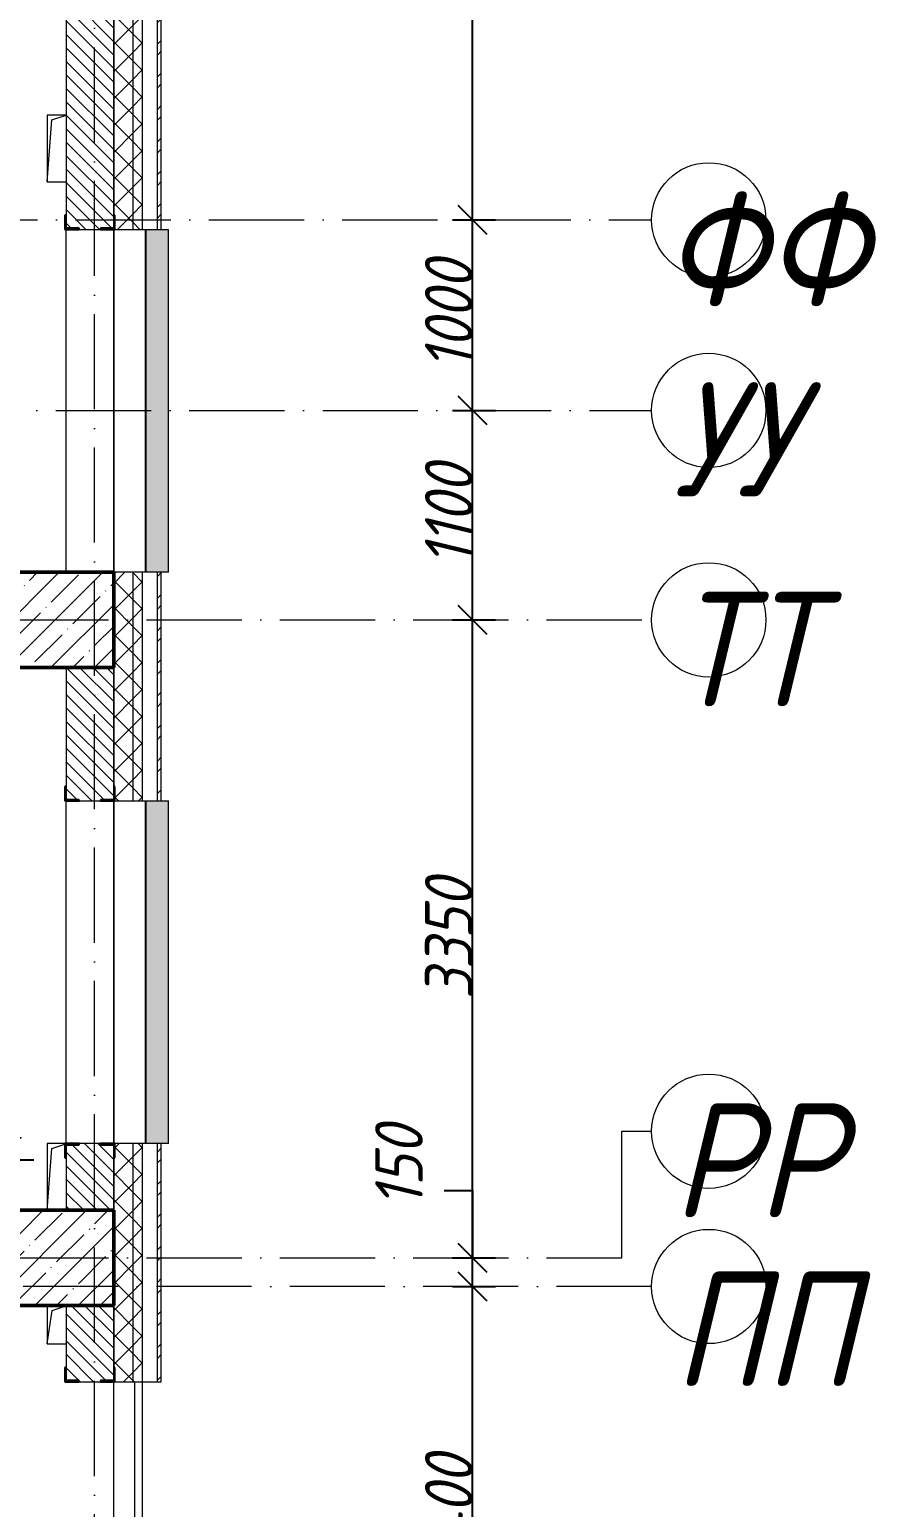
# Model space of a CAD drawing. Header units: millimetres. Extents: x -12989 to 629078, y -109036 to 555275.
# Drawn here: x 613822 to 618278, y 334713 to 342472 of the extents above; entities that cross this region are included whole.
import ezdxf

# ---------------------------------------------------------------- set-up
doc = ezdxf.new("R2010")
doc.units = ezdxf.units.MM
doc.linetypes.add('50_200_ШТРИХ_1Т_ш5_п1_п1_', pattern=[700, 500, -100, 0, -100])
for name, color, linetype, lineweight in [('A-____-____-DIMS', 7, 'Continuous', 9), ('A-GENM-____-MCUT', 7, 'Continuous', 25), ('A-GENM-____-OTLN', 7, 'Continuous', 9), ('A-GENM-____-OTLN-1', 7, 'Continuous', 25), ('A-GLAZ-____-OTLN', 7, 'Continuous', 9), ('A-WALL-____-MCUT', 7, 'Continuous', 13), ('A-WALL-____-MCUT-1', 7, 'Continuous', 9), ('A-WALL-____-OTLN', 7, 'Continuous', 9), ('A-WALL-____-PATT-1', 7, 'Continuous', 9), ('A-WALL-FNSH-MCUT-1', 7, 'Continuous', 9), ('S-COLS-____-MCUT', 7, 'Continuous', 50), ('S-COLS-____-OTLN', 7, 'Continuous', 9), ('S-GRID-____-IDEN', 7, 'Continuous', 9), ('S-GRID-____-OTLN', 7, 'Continuous', 9), ('S-GRID-____-OTLN-1', 7, '50_200_ШТРИХ_1Т_ш5_п1_п1_', 9)]:
    doc.layers.add(name, color=color, linetype=linetype, lineweight=lineweight)
doc.layers.add('A-GLAZ-____-OTLN-1', color=7, linetype='Continuous', lineweight=9, true_color=0xc0c0c0)
doc.styles.add('ISOCPEUR_I_7', font='isocpeui.ttf', dxfattribs={"width": 0.9, "height": 90})
doc.styles.add('ISOCPEUR_I_9', font='isocpeui.ttf', dxfattribs={"width": 0.9, "height": 250})
doc.dimstyles.new('ISO-1_8_0_9К_СРЕДНИЙ_Кладочные_1', dxfattribs={"dimscale": 304.8, "dimtxt": 89.638306, "dimasz": 0.246063, "dimexe": 0.19685, "dimexo": 0, "dimgap": 0, "dimtad": 1, "dimdec": 3, "dimrnd": 0.001, "dimdsep": 46, "dimtxsty": 'ISOCPEUR_I_7', "dimblk1": 'OBLIQUE', "dimblk2": 'OBLIQUE', "dimsah": 1, "dimcen": 0.09, "dimdle": 0.19685, "dimazin": 0, "dimtfac": 1, "dimtdec": 4, "dimtix": 1, "dimtmove": 0, "dimatfit": 3, "dimfxl": 1, "dimtvp": 1, "dimtolj": 1, "dimtzin": 0, "dimarcsym": 2})
doc.dimstyles.new('ISO-2_5_0_9К_БОЛЬШОЙ_ОСИ', dxfattribs={"dimscale": 304.8, "dimtxt": 248.995294, "dimasz": 0.492126, "dimexe": 0.393701, "dimexo": 0, "dimgap": 0, "dimtad": 1, "dimdec": 0, "dimzin": 0, "dimdsep": 46, "dimtxsty": 'ISOCPEUR_I_9', "dimblk1": 'OBLIQUE', "dimblk2": 'OBLIQUE', "dimsah": 1, "dimcen": 0.09, "dimdle": 0.393701, "dimazin": 0, "dimtfac": 1, "dimtdec": 4, "dimtix": 1, "dimtmove": 0, "dimatfit": 3, "dimfxl": 1, "dimtvp": 1, "dimtolj": 1, "dimtzin": 0, "dimarcsym": 2})
doc.dimstyles.new('ISO-2_5_0_9К_БОЛЬШОЙ_ОСИ_1', dxfattribs={"dimscale": 304.8, "dimtxt": 248.995294, "dimasz": 0.492126, "dimexe": 0.393701, "dimexo": 0, "dimgap": 0, "dimtad": 1, "dimdec": 0, "dimzin": 0, "dimdsep": 46, "dimtxsty": 'ISOCPEUR_I_9', "dimblk1": 'OBLIQUE', "dimblk2": 'OBLIQUE', "dimsah": 1, "dimcen": 0.09, "dimdle": 0.393701, "dimazin": 0, "dimtfac": 1, "dimtdec": 4, "dimtix": 1, "dimtmove": 1, "dimatfit": 3, "dimfxl": 1, "dimtvp": 1, "dimtolj": 1, "dimtzin": 0, "dimarcsym": 2})
pattern_1 = [(135, (513013.31, 265891.49), (-35.35534, -35.35534), [])]
pattern_2 = [(45, (513013.31, 265891.49), (-70.71068, 70.71068), []), (135, (513013.31, 265891.49), (-70.71068, -70.71068), [])]

# ---------------------------------------------------------------- blocks, each defined once
blk = doc.blocks.new('BSC_Колонна _Прямоугольная - 500х700-V121-АР1_План отверстий 1 этажа в осях 1-64_Ю-ЯЯ')
at = {"layer": 'S-COLS-____-OTLN'}
h = blk.add_hatch(dxfattribs=at)
h.set_pattern_fill('FP_132', color=256, style=0, pattern_type=2)
h.set_pattern_definition([(315, (-70131.04, 100900), (114.04925, 114.04925), []), (315, (-70131.04, 100785.95), (114.04925, 114.04925), [201.613, -40.323, 3.353, -36.97])])
h.paths.add_polyline_path([(-250, 167.9), (-250, -350), (250, -350), (250, 350), (-250, 350)], flags=0)
at = {"layer": 'S-COLS-____-MCUT'}
for p, q in [((250, 350), (-250, 350)), ((-250, 350), (-250, -350)), ((250, -350), (250, 350)), ((-250, -350), (250, -350))]:
    blk.add_line(p, q, dxfattribs=at)
blk = doc.blocks.new('BSC_Колонна _Прямоугольная - 500х700-V122-АР1_План отверстий 1 этажа в осях 1-64_Ю-ЯЯ')
at = {"layer": 'S-COLS-____-OTLN'}
h = blk.add_hatch(dxfattribs=at)
h.set_pattern_fill('FP_133', color=256, style=0, pattern_type=2)
h.set_pattern_definition([(315, (-73481.04, 100900), (114.04925, 114.04925), []), (315, (-73481.04, 100785.95), (114.04925, 114.04925), [201.613, -40.323, 3.353, -36.97])])
h.paths.add_polyline_path([(-250, 167.9), (-250, -350), (250, -350), (250, 350), (-250, 350)], flags=0)
at = {"layer": 'S-COLS-____-MCUT'}
for p, q in [((250, 350), (-250, 350)), ((-250, 350), (-250, -350)), ((250, -350), (250, 350)), ((-250, -350), (250, -350))]:
    blk.add_line(p, q, dxfattribs=at)
blk = doc.blocks.new('Фахверк_СКБ_Уголок - 250_2700-27497298-АР1_План отверстий 1 этажа в осях 1-64_Ю-ЯЯ')
at = {"layer": 'A-GENM-____-MCUT'}
for p, q in [((200, 181), (125, 181)), ((125, 181), (125, 106)), ((131, 106), (131, 175)), ((131, 175), (200, 175)), ((200, 175), (200, 181)), ((125, 106), (131, 106)), ((131, -6), (125, -6)), ((125, -6), (125, -81)), ((131, -75), (131, -6)), ((200, -75), (131, -75)), ((200, -81), (200, -75)), ((125, -81), (200, -81))]:
    blk.add_line(p, q, dxfattribs=at)
blk = doc.blocks.new('AR_Отверстие прямоугольное _в плите_ - AR_Отверстие прямоугольное _в плите_-30511966-АР1_План отверстий 1 этажа в осях 1-64_Ю-ЯЯ')
at = {"layer": 'A-GENM-____-OTLN'}
for p, q in [((50, 175), (-50, 175)), ((-50, 175), (-50, -175)), ((-25, 150), (50, 175)), ((-50, -175), (-25, 150)), ((-50, -175), (50, -175))]:
    blk.add_line(p, q, dxfattribs=at)
blk = doc.blocks.new('AR_Отверстие прямоугольное _в плите_ - AR_Отверстие прямоугольное _в плите_-V210-АР1_План отверстий 1 этажа в осях 1-64_Ю-ЯЯ')
at = {"layer": 'A-GENM-____-OTLN'}
for p, q in [((44, 175), (-50, 175)), ((-50, 175), (-50, -175)), ((-25, 150), (44, 173)), ((-50, -175), (-25, 150))]:
    blk.add_line(p, q, dxfattribs=at)
blk = doc.blocks.new('AR_Отверстие прямоугольное _в плите_ - AR_Отверстие прямоугольное _в плите_-V217-АР1_План отверстий 1 этажа в осях 1-64_Ю-ЯЯ')
at = {"layer": 'A-GENM-____-OTLN'}
for p, q in [((48.8, 100), (-50, 100)), ((-50, 100), (-50, -100)), ((-25, 75), (48.8, 99.6)), ((-50, -100), (-25, 75)), ((-50, -100), (48.8, -100))]:
    blk.add_line(p, q, dxfattribs=at)
blk = doc.blocks.new('Отлив_СКБ - Отлив витража_120_НВФ-31885687-АР1_План отверстий 1 этажа в осях 1-64_Ю-ЯЯ')
at = {"layer": 'A-GLAZ-____-OTLN-1'}
for points in [[(0, -2), (1800, -2), (1800, 0), (0, 0)], [(877.1, -120), (1800, -120), (1800, -2), (0, -2), (0, -120)]]:
    blk.add_hatch(color=256, dxfattribs=at).paths.add_polyline_path(points, flags=0)
at = {"layer": 'A-GLAZ-____-OTLN'}
for p, q in [((0, 0), (1800, 0)), ((1800, -2), (0, -2)), ((0, -120), (0, -83)), ((0, -120), (1800, -120)), ((1800, -83), (1800, -120))]:
    blk.add_line(p, q, dxfattribs=at)
blk = doc.blocks.new('Ось сетки - Круг_Ø6_00__ISO-2_5_0_9K_-25732049-АР1_План отверстий 1 этажа в осях 1-64_Ю-ЯЯ')
at = {"layer": 'S-GRID-____-IDEN'}
blk.add_circle((0, 0), 3, dxfattribs=at)
blk = doc.blocks.new('_Oblique')
at = {"color": 0, "linetype": 'ByBlock', "lineweight": -2}
blk.add_line((-0.5, -0.5), (0.5, 0.5), dxfattribs=at)
blk = doc.blocks.new('*D5548')
at = {"layer": 'A-____-____-DIMS', "color": 0, "lineweight": -2, "transparency": 16777216}
for p, q in [((616147.6, 333352.5), (616147.6, 335992.5)), ((616041.5, 335872.5), (616267.6, 335872.5)), ((616041.5, 333472.5), (616267.6, 333472.5))]:
    blk.add_line(p, q, dxfattribs=at)
at = {"layer": 'Defpoints', "color": 0, "transparency": 16777216}
for p in [(616041.5, 335872.5), (616147.6, 335872.5), (616041.5, 333472.5)]:
    blk.add_point(p, dxfattribs=at)
at = {"layer": 'A-____-____-DIMS', "color": 0, "lineweight": -2, "transparency": 16777216, "xscale": 150, "yscale": 150, "zscale": 150}
for p, rotation in [((616147.6, 335872.5), 90), ((616147.6, 333472.5), 270)]:
    blk.add_blockref('_Oblique', p, dxfattribs=dict(at, rotation=rotation))
at = {"layer": 'A-____-____-DIMS', "color": 0, "transparency": 16777216, "insert": (616022.6, 334672.5), "char_height": 250, "width": 781.462, "attachment_point": 5, "rotation": 90, "style": 'ISOCPEUR_I_9'}
blk.add_mtext('\\A1;2400', dxfattribs=at)
blk = doc.blocks.new('*D5549')
at = {"layer": 'A-____-____-DIMS', "color": 0, "lineweight": -2, "transparency": 16777216}
for p, q in [((615997.6, 336376.3), (616147.6, 336376.3)), ((616147.6, 336376.3), (616147.6, 336022.5)), ((616147.6, 335752.5), (616147.6, 336142.5)), ((616041.5, 336022.5), (616267.6, 336022.5)), ((616041.5, 335872.5), (616267.6, 335872.5))]:
    blk.add_line(p, q, dxfattribs=at)
at = {"layer": 'Defpoints', "color": 0, "transparency": 16777216}
for p in [(616041.5, 336022.5), (616147.6, 336022.5), (616041.5, 335872.5)]:
    blk.add_point(p, dxfattribs=at)
at = {"layer": 'A-____-____-DIMS', "color": 0, "lineweight": -2, "transparency": 16777216, "xscale": 150, "yscale": 150, "zscale": 150}
for p, rotation in [((616147.6, 336022.5), 90), ((616147.6, 335872.5), 270)]:
    blk.add_blockref('_Oblique', p, dxfattribs=dict(at, rotation=rotation))
at = {"layer": 'A-____-____-DIMS', "color": 0, "transparency": 16777216, "insert": (615636.1, 336287.2), "char_height": 250, "width": 511.398, "attachment_point": 1, "rotation": 90, "line_spacing_factor": 1.149209, "style": 'ISOCPEUR_I_9'}
blk.add_mtext('\\A1;150', dxfattribs=at)
blk = doc.blocks.new('*D5550')
at = {"layer": 'A-____-____-DIMS', "color": 0, "lineweight": -2, "transparency": 16777216}
for p, q in [((616147.6, 335902.5), (616147.6, 339492.5)), ((616041.5, 339372.5), (616267.6, 339372.5)), ((616041.5, 336022.5), (616267.6, 336022.5))]:
    blk.add_line(p, q, dxfattribs=at)
at = {"layer": 'Defpoints', "color": 0, "transparency": 16777216}
for p in [(616041.5, 339372.5), (616147.6, 339372.5), (616041.5, 336022.5)]:
    blk.add_point(p, dxfattribs=at)
at = {"layer": 'A-____-____-DIMS', "color": 0, "lineweight": -2, "transparency": 16777216, "xscale": 150, "yscale": 150, "zscale": 150}
for p, rotation in [((616147.6, 339372.5), 90), ((616147.6, 336022.5), 270)]:
    blk.add_blockref('_Oblique', p, dxfattribs=dict(at, rotation=rotation))
at = {"layer": 'A-____-____-DIMS', "color": 0, "transparency": 16777216, "insert": (616022.6, 337697.5), "char_height": 250, "width": 758.478, "attachment_point": 5, "rotation": 90, "style": 'ISOCPEUR_I_9'}
blk.add_mtext('\\A1;3350', dxfattribs=at)
blk = doc.blocks.new('*D5551')
at = {"layer": 'A-____-____-DIMS', "color": 0, "lineweight": -2, "transparency": 16777216}
for p, q in [((616147.6, 339252.5), (616147.6, 340592.5)), ((616041.5, 340472.5), (616267.6, 340472.5)), ((616041.5, 339372.5), (616267.6, 339372.5))]:
    blk.add_line(p, q, dxfattribs=at)
at = {"layer": 'Defpoints', "color": 0, "transparency": 16777216}
for p in [(616041.5, 340472.5), (616147.6, 340472.5), (616041.5, 339372.5)]:
    blk.add_point(p, dxfattribs=at)
at = {"layer": 'A-____-____-DIMS', "color": 0, "lineweight": -2, "transparency": 16777216, "xscale": 150, "yscale": 150, "zscale": 150}
for p, rotation in [((616147.6, 340472.5), 90), ((616147.6, 339372.5), 270)]:
    blk.add_blockref('_Oblique', p, dxfattribs=dict(at, rotation=rotation))
at = {"layer": 'A-____-____-DIMS', "color": 0, "transparency": 16777216, "insert": (616022.6, 339922.5), "char_height": 250, "width": 643.557, "attachment_point": 5, "rotation": 90, "style": 'ISOCPEUR_I_9'}
blk.add_mtext('\\A1;1100', dxfattribs=at)
blk = doc.blocks.new('*D5552')
at = {"layer": 'A-____-____-DIMS', "color": 0, "lineweight": -2, "transparency": 16777216}
for p, q in [((616147.6, 340352.5), (616147.6, 341592.5)), ((616041.5, 341472.5), (616267.6, 341472.5)), ((616041.5, 340472.5), (616267.6, 340472.5))]:
    blk.add_line(p, q, dxfattribs=at)
at = {"layer": 'Defpoints', "color": 0, "transparency": 16777216}
for p in [(616041.5, 341472.5), (616147.6, 341472.5), (616041.5, 340472.5)]:
    blk.add_point(p, dxfattribs=at)
at = {"layer": 'A-____-____-DIMS', "color": 0, "lineweight": -2, "transparency": 16777216, "xscale": 150, "yscale": 150, "zscale": 150}
for p, rotation in [((616147.6, 341472.5), 90), ((616147.6, 340472.5), 270)]:
    blk.add_blockref('_Oblique', p, dxfattribs=dict(at, rotation=rotation))
at = {"layer": 'A-____-____-DIMS', "color": 0, "transparency": 16777216, "insert": (616022.6, 340972.5), "char_height": 250, "width": 701.018, "attachment_point": 5, "rotation": 90, "style": 'ISOCPEUR_I_9'}
blk.add_mtext('\\A1;1000', dxfattribs=at)
blk = doc.blocks.new('*D5553')
at = {"layer": 'A-____-____-DIMS', "color": 0, "lineweight": -2, "transparency": 16777216}
for p, q in [((616147.6, 341352.5), (616147.6, 348042.5)), ((616041.5, 347922.5), (616267.6, 347922.5)), ((616041.5, 341472.5), (616267.6, 341472.5))]:
    blk.add_line(p, q, dxfattribs=at)
at = {"layer": 'Defpoints', "color": 0, "transparency": 16777216}
for p in [(616041.5, 347922.5), (616147.6, 347922.5), (616041.5, 341472.5)]:
    blk.add_point(p, dxfattribs=at)
at = {"layer": 'A-____-____-DIMS', "color": 0, "lineweight": -2, "transparency": 16777216, "xscale": 150, "yscale": 150, "zscale": 150}
for p, rotation in [((616147.6, 347922.5), 90), ((616147.6, 341472.5), 270)]:
    blk.add_blockref('_Oblique', p, dxfattribs=dict(at, rotation=rotation))
at = {"layer": 'A-____-____-DIMS', "color": 0, "transparency": 16777216, "insert": (616022.6, 344697.5), "char_height": 250, "width": 781.462, "attachment_point": 5, "rotation": 90, "style": 'ISOCPEUR_I_9'}
blk.add_mtext('\\A1;6450', dxfattribs=at)
blk = doc.blocks.new('*D5694')
at = {"layer": 'A-____-____-DIMS', "color": 0, "lineweight": -2, "transparency": 16777216}
for p, q in [((613448.3, 336537.1), (613563.3, 336537.1)), ((613508.3, 336272.5), (613508.3, 336597.1)), ((613563.3, 336272.5), (613563.3, 336597.1)), ((613563.3, 336537.1), (613843.5, 336537.1))]:
    blk.add_line(p, q, dxfattribs=at)
at = {"layer": 'Defpoints', "color": 0, "transparency": 16777216}
for p in [(613563.3, 336537.1), (613508.3, 336272.5), (613563.3, 336272.5)]:
    blk.add_point(p, dxfattribs=at)
at = {"layer": 'A-____-____-DIMS', "color": 0, "lineweight": -2, "transparency": 16777216, "xscale": 75, "yscale": 75, "zscale": 75, "rotation": 180}
blk.add_blockref('_Oblique', (613508.3, 336537.1), dxfattribs=at)
at = {"layer": 'A-____-____-DIMS', "color": 0, "lineweight": -2, "transparency": 16777216, "xscale": 75, "yscale": 75, "zscale": 75}
blk.add_blockref('_Oblique', (613563.3, 336537.1), dxfattribs=at)
at = {"layer": 'A-____-____-DIMS', "color": 0, "transparency": 16777216, "insert": (613649.2, 336657.1), "char_height": 90, "width": 273.052, "attachment_point": 1, "line_spacing_factor": 1.149209, "style": 'ISOCPEUR_I_7'}
blk.add_mtext('\\A1;55', dxfattribs=at)

msp = doc.modelspace()

# ---------------------------------------------------------------- hatches: boundary and pattern name
at = {"layer": 'A-WALL-____-PATT-1'}
h = msp.add_hatch(dxfattribs=at)
h.set_pattern_fill('FP_3', color=256, style=0, pattern_type=2)
h.set_pattern_definition([(45, (513013.31, 265891.49), (-85.53659, 85.53659), []), (45, (513070.34, 265891.49), (-85.53659, 85.53659), [])])
h.paths.add_polyline_path([(614513.3109, 335372.5335), (614513.3109, 336622.5335), (614493.3109, 336622.5335), (614493.3109, 335372.5335)], flags=0)
h.paths.add_polyline_path([(614493.3109, 338422.5335), (614513.3109, 338422.5335), (614513.3109, 339622.5335), (614493.3109, 339622.5335), (614493.3109, 339260.2006)], flags=0)
h.paths.add_polyline_path([(614493.3109, 341422.5335), (614513.3109, 341422.5335), (614513.3109, 342622.5335), (614493.3109, 342622.5335), (614493.3109, 342489.1708)], flags=0)
h.paths.add_polyline_path([(614493.3109, 344422.5335), (614513.3109, 344422.5335), (614513.3109, 351802.5335), (614493.3109, 351802.5335), (614493.3109, 344910.8985)], flags=0)
h = msp.add_hatch(dxfattribs=at)
h.set_pattern_fill('FP_1', color=256, style=0, pattern_type=2)
h.set_pattern_definition(pattern_2)
h.paths.add_polyline_path([(614363.3109, 312707.5335), (614363.3109, 312972.5335), (614263.3109, 312972.5335), (614263.3109, 312707.5335)], flags=0)
h.paths.add_polyline_path([(614363.3109, 315072.5335), (614363.3109, 315672.5335), (614263.3109, 315672.5335), (614263.3109, 315072.5335)], flags=0)
h.paths.add_polyline_path([(614363.3109, 317072.5335), (614363.3109, 321672.5335), (614269.3109, 321672.5335), (614269.3109, 321597.5335), (614263.3109, 321597.5335), (614263.3109, 317072.5335)], flags=0)
h.paths.add_polyline_path([(614363.3109, 323472.5335), (614363.3109, 324672.5335), (614269.3109, 324672.5335), (614269.3109, 324597.5335), (614263.3109, 324597.5335), (614263.3109, 323547.5335), (614269.3109, 323547.5335), (614269.3109, 323472.5335)], flags=0)
h.paths.add_polyline_path([(614363.3109, 326472.5335), (614363.3109, 327672.5335), (614269.3109, 327672.5335), (614269.3109, 327597.5335), (614263.3109, 327597.5335), (614263.3109, 326547.5335), (614269.3109, 326547.5335), (614269.3109, 326472.5335)], flags=0)
h.paths.add_polyline_path([(614269.3109, 329472.5335), (614363.3109, 329472.5335), (614363.3109, 330672.5335), (614269.3109, 330672.5335), (614269.3109, 330597.5335), (614263.3109, 330597.5335), (614263.3109, 329547.5335), (614269.3109, 329547.5335), (614269.3109, 329478.5335)], flags=0)
h.paths.add_polyline_path([(614363.3109, 332472.5335), (614363.3109, 333622.5335), (614269.3109, 333622.5335), (614269.3109, 333547.5335), (614263.3109, 333547.5335), (614263.3109, 332547.5335), (614269.3109, 332547.5335), (614269.3109, 332472.5335)], flags=0)
h.paths.add_polyline_path([(614269.3109, 335372.5335), (614363.3109, 335372.5335), (614363.3109, 336622.5335), (614269.3109, 336622.5335), (614269.3109, 336547.5335), (614263.3109, 336547.5335), (614263.3109, 335447.5335), (614269.3109, 335447.5335), (614269.3109, 335378.5335)], flags=0)
h.paths.add_polyline_path([(614269.3109, 338422.5335), (614363.3109, 338422.5335), (614363.3109, 339622.5335), (614263.3109, 339622.5335), (614263.3109, 338497.5335), (614269.3109, 338497.5335), (614269.3109, 338428.5335)], flags=0)
h.paths.add_polyline_path([(614269.3109, 341422.5335), (614363.3109, 341422.5335), (614363.3109, 342622.5335), (614269.3109, 342622.5335), (614269.3109, 342547.5335), (614263.3109, 342547.5335), (614263.3109, 341497.5335), (614269.3109, 341497.5335), (614269.3109, 341428.5335)], flags=0)
h.paths.add_polyline_path([(614363.3109, 344422.5335), (614363.3109, 351672.5335), (614263.3109, 351672.5335), (614263.3109, 344497.5335), (614269.3109, 344497.5335), (614269.3109, 344422.5335)], flags=0)
h = msp.add_hatch(dxfattribs=at)
h.set_pattern_fill('FP_1', color=256, style=0, pattern_type=2)
h.set_pattern_definition(pattern_2)
h.paths.add_polyline_path([(614413.3109, 312707.5335), (614413.3109, 312972.5335), (614363.3109, 312972.5335), (614363.3109, 312707.5335)], flags=0)
h.paths.add_polyline_path([(614413.3109, 315072.5335), (614413.3109, 315672.5335), (614363.3109, 315672.5335), (614363.3109, 315072.5335)], flags=0)
h.paths.add_polyline_path([(614363.3109, 317072.5335), (614413.3109, 317072.5335), (614413.3109, 321672.5335), (614363.3109, 321672.5335), (614363.3109, 319886.3792)], flags=0)
h.paths.add_polyline_path([(614363.3109, 323472.5335), (614413.3109, 323472.5335), (614413.3109, 324672.5335), (614363.3109, 324672.5335), (614363.3109, 323922.592)], flags=0)
h.paths.add_polyline_path([(614413.3109, 326472.5335), (614413.3109, 327672.5335), (614363.3109, 327672.5335), (614363.3109, 326472.5335)], flags=0)
h.paths.add_polyline_path([(614413.3109, 329472.5335), (614413.3109, 330672.5335), (614363.3109, 330672.5335), (614363.3109, 329472.5335)], flags=0)
h.paths.add_polyline_path([(614363.3109, 332472.5335), (614413.3109, 332472.5335), (614413.3109, 333622.5335), (614363.3109, 333622.5335), (614363.3109, 332802.2601)], flags=0)
h.paths.add_polyline_path([(614413.3109, 335372.5335), (614413.3109, 336622.5335), (614363.3109, 336622.5335), (614363.3109, 335372.5335)], flags=0)
h.paths.add_polyline_path([(614413.3109, 338422.5335), (614413.3109, 339622.5335), (614363.3109, 339622.5335), (614363.3109, 338422.5335)], flags=0)
h.paths.add_polyline_path([(614363.3109, 341422.5335), (614413.3109, 341422.5335), (614413.3109, 342622.5335), (614363.3109, 342622.5335), (614363.3109, 342489.1708)], flags=0)
h.paths.add_polyline_path([(614363.3109, 344422.5335), (614413.3109, 344422.5335), (614413.3109, 351722.5335), (614363.3109, 351722.5335), (614363.3109, 344910.8985)], flags=0)
h = msp.add_hatch(dxfattribs=at)
h.set_pattern_fill('FP_6', color=256, style=0, pattern_type=2)
h.set_pattern_definition(pattern_1)
h.paths.add_polyline_path([(614194.3109, 341422.5335), (614194.3109, 341428.5335), (614263.3109, 341428.5335), (614263.3109, 342616.5335), (614194.3109, 342617.0135), (614194.3109, 342622.5335), (614082.3109, 342622.5335), (614082.3109, 342616.5335), (614013.3109, 342616.5335), (614013.3109, 341428.5335), (614082.3109, 341428.5335), (614082.3109, 341422.5335)], flags=0)
h.paths.add_polyline_path([(614194.3109, 344422.5335), (614194.3109, 344428.5335), (614263.3109, 344428.5335), (614263.3109, 344972.5335), (614013.3109, 344972.5335), (614013.3109, 344428.5335), (614082.3109, 344428.5335), (614082.3109, 344422.5335)], flags=0)
h = msp.add_hatch(dxfattribs=at)
h.set_pattern_fill('FP_6', color=256, style=0, pattern_type=2)
h.set_pattern_definition(pattern_1)
h.paths.add_polyline_path([(614263.3109, 336272.5335), (614263.3109, 336616.5335), (614194.3109, 336616.5335), (614194.3109, 336622.5335), (614082.3109, 336622.5335), (614082.3109, 336616.5335), (614013.3109, 336616.5335), (614013.3109, 336272.5335)], flags=0)
h.paths.add_polyline_path([(614194.3109, 338422.5335), (614194.3109, 338428.5335), (614263.3109, 338428.5335), (614263.3109, 339122.5335), (614013.3109, 339122.5335), (614013.3109, 338428.5335), (614082.3109, 338428.5335), (614082.3109, 338422.5335)], flags=0)
h = msp.add_hatch(dxfattribs=at)
h.set_pattern_fill('FP_6', color=256, style=0, pattern_type=2)
h.set_pattern_definition(pattern_1)
h.paths.add_polyline_path([(614082.3109, 335372.5335), (614194.3109, 335372.5335), (614194.3109, 335378.5335), (614263.3109, 335378.5335), (614263.3109, 335772.5335), (614013.3109, 335772.5335), (614013.3109, 335378.5335), (614082.3109, 335378.5335)], flags=0)

# ---------------------------------------------------------------- linework, layer by layer
at = {"layer": 'A-WALL-____-MCUT'}
for p, q in [((614493.3109, 341422.5335), (614493.3109, 342622.5335)), ((614013.3109, 342547.5335), (614013.3109, 341497.5335)), ((614263.3109, 341497.5335), (614263.3109, 342547.5335)), ((614263.3109, 342547.5335), (614263.3109, 341497.5335)), ((614082.3109, 341422.5335), (614194.3109, 341422.5335)), ((614269.3109, 341422.5335), (614493.3109, 341422.5335)), ((614493.3109, 339622.5335), (614263.3109, 339622.5335)), ((614493.3109, 338422.5335), (614493.3109, 339622.5335)), ((614013.3109, 339122.5335), (614013.3109, 338497.5335)), ((614263.3109, 338497.5335), (614263.3109, 339122.5335)), ((614263.3109, 339122.5335), (614263.3109, 338497.5335)), ((614082.3109, 338422.5335), (614194.3109, 338422.5335)), ((614269.3109, 338422.5335), (614493.3109, 338422.5335)), ((614194.3109, 336622.5335), (614082.3109, 336622.5335)), ((614493.3109, 336622.5335), (614269.3109, 336622.5335)), ((614493.3109, 335372.5335), (614493.3109, 336622.5335)), ((614013.3109, 336547.5335), (614013.3109, 336272.5335)), ((614263.3109, 336272.5335), (614263.3109, 336547.5335)), ((614263.3109, 336547.5335), (614263.3109, 336272.5335)), ((614013.3109, 335772.5335), (614013.3109, 335447.5335)), ((614082.3109, 335372.5335), (614194.3109, 335372.5335)), ((614269.3109, 335372.5335), (614493.3109, 335372.5335))]:
    msp.add_line(p, q, dxfattribs=at)
at = {"layer": 'A-WALL-____-MCUT-1'}
for p, q in [((614363.3109, 342622.5335), (614363.3109, 341422.5335)), ((614413.3109, 342622.5335), (614413.3109, 341422.5335)), ((614363.3109, 339622.5335), (614363.3109, 338422.5335)), ((614413.3109, 339622.5335), (614413.3109, 338422.5335)), ((614363.3109, 336622.5335), (614363.3109, 335372.5335)), ((614413.3109, 336622.5335), (614413.3109, 335372.5335)), ((614263.3109, 335447.5335), (614263.3109, 335772.5335)), ((614263.3109, 335772.5335), (614263.3109, 335447.5335))]:
    msp.add_line(p, q, dxfattribs=at)
at = {"layer": 'A-WALL-____-OTLN'}
for p, q in [((614013.3109, 339622.5335), (614013.3109, 341422.5335)), ((614263.3109, 341422.5335), (614263.3109, 339622.5335)), ((614263.3109, 339622.5335), (614263.3109, 341422.5335)), ((614013.3109, 336622.5335), (614013.3109, 338422.5335)), ((614263.3109, 338422.5335), (614263.3109, 336622.5335)), ((614263.3109, 336622.5335), (614263.3109, 338422.5335)), ((614263.3109, 333622.5335), (614263.3109, 335372.5335)), ((614373.3109, 335372.5335), (614373.3109, 333622.5335)), ((614413.3109, 335372.5335), (614413.3109, 333630.9412))]:
    msp.add_line(p, q, dxfattribs=at)
at = {"layer": 'A-WALL-FNSH-MCUT-1'}
for p, q in [((614513.3109, 341422.5335), (614513.3109, 342622.5335)), ((614493.3109, 341422.5335), (614513.3109, 341422.5335)), ((614513.3109, 339622.5335), (614493.3109, 339622.5335)), ((614513.3109, 338422.5335), (614513.3109, 339622.5335)), ((614493.3109, 338422.5335), (614513.3109, 338422.5335)), ((614513.3109, 336622.5335), (614493.3109, 336622.5335)), ((614513.3109, 335372.5335), (614513.3109, 336622.5335)), ((614493.3109, 335372.5335), (614513.3109, 335372.5335))]:
    msp.add_line(p, q, dxfattribs=at)
at = {"layer": 'S-GRID-____-OTLN'}
for p, q in [((616931.016, 336687.6827), (617087.7175, 336687.6827)), ((616931.016, 336022.5335), (616931.016, 336687.6827))]:
    msp.add_line(p, q, dxfattribs=at)
at = {"layer": 'S-GRID-____-OTLN-1'}
for p, q in [((614163.3109, 305473.1205), (614163.3109, 356784.3429)), ((562255.3286, 341472.5335), (617087.7175, 341472.5335)), ((547450.7569, 340472.5335), (617087.7175, 340472.5335)), ((606034.5752, 339372.5335), (617087.7175, 339372.5335)), ((606034.5752, 336022.5335), (616931.016, 336022.5335)), ((617087.7175, 335872.5335), (562255.3286, 335872.5335))]:
    msp.add_line(p, q, dxfattribs=at)

# ---------------------------------------------------------------- block references
at = {"layer": 'A-GENM-____-OTLN'}
for name, p in [('AR_Отверстие прямоугольное _в плите_ - AR_Отверстие прямоугольное _в плите_-30511966-АР1_План отверстий 1 этажа в осях 1-64_Ю-ЯЯ', (613963.3109, 341847.5335)), ('AR_Отверстие прямоугольное _в плите_ - AR_Отверстие прямоугольное _в плите_-V210-АР1_План отверстий 1 этажа в осях 1-64_Ю-ЯЯ', (613963.3109, 336447.5335)), ('AR_Отверстие прямоугольное _в плите_ - AR_Отверстие прямоугольное _в плите_-V217-АР1_План отверстий 1 этажа в осях 1-64_Ю-ЯЯ', (613964.5101, 335671.8528))]:
    msp.add_blockref(name, p, dxfattribs=at)
at = {"layer": 'A-GENM-____-OTLN-1'}
for p, rotation in [((614188.3109, 341297.5335), 89.99999999999994), ((614188.3109, 338297.5335), 89.99999999999994), ((614088.3109, 336747.5335), 269.9999999999999), ((614188.3109, 335247.5335), 89.99999999999994)]:
    msp.add_blockref('Фахверк_СКБ_Уголок - 250_2700-27497298-АР1_План отверстий 1 этажа в осях 1-64_Ю-ЯЯ', p, dxfattribs=dict(at, rotation=rotation))
at = {"layer": 'A-GLAZ-____-OTLN', "rotation": 90}
for p in [(614430.3109, 339622.5335), (614430.3109, 336622.5335)]:
    msp.add_blockref('Отлив_СКБ - Отлив витража_120_НВФ-31885687-АР1_План отверстий 1 этажа в осях 1-64_Ю-ЯЯ', p, dxfattribs=at)
at = {"layer": 'S-COLS-____-OTLN', "rotation": 89.9999999999999}
for name, p in [('BSC_Колонна _Прямоугольная - 500х700-V122-АР1_План отверстий 1 этажа в осях 1-64_Ю-ЯЯ', (613913.3109, 339372.5335)), ('BSC_Колонна _Прямоугольная - 500х700-V121-АР1_План отверстий 1 этажа в осях 1-64_Ю-ЯЯ', (613913.3109, 336022.5335))]:
    msp.add_blockref(name, p, dxfattribs=at)
at = {"layer": 'S-GRID-____-IDEN', "xscale": 99.99999999999993, "yscale": 99.99999999999993, "zscale": 99.99999999999993}
for p, rotation in [((617387.7175, 341472.5335), 269.9999999999995), ((617387.7175, 340472.5335), 269.9999999999995), ((617387.7175, 339372.5335), 269.9999999999995), ((617387.7175, 336687.6827), 269.9999999999995), ((617387.7175, 335872.5335), 89.9999999999998)]:
    msp.add_blockref('Ось сетки - Круг_Ø6_00__ISO-2_5_0_9K_-25732049-АР1_План отверстий 1 этажа в осях 1-64_Ю-ЯЯ', p, dxfattribs=dict(at, rotation=rotation))

# ---------------------------------------------------------------- texts
at = {"layer": 'S-GRID-____-IDEN', "char_height": 600, "attachment_point": 1, "style": 'ISOCPEUR_I_9'}
for s, insert, width in [('ФФ', (617149.788, 341619.166), 562.784625), ('УУ', (617197.488, 340619.166), 447.341625), ('ТТ', (617197.488, 339519.166), 447.341625), ('РР', (617197.488, 336834.3152), 447.341625), ('ПП', (617202.647, 335948.6094), 447.341625)]:
    msp.add_mtext(s, dxfattribs=dict(at, insert=insert, width=width))

# ---------------------------------------------------------------- dimensions: what is measured, and where the dimension line sits
at = {"layer": 'A-____-____-DIMS'}
for base, p1, p2, override, picture, middle in [((616147.5524, 347922.5335), (616041.4864, 341472.5335), (616041.4864, 347922.5335), {"dimpost": '<>', "dimfxl": 6450}, '*D5553', (616022.5524, 344697.5335)), ((616147.5524, 341472.5335), (616041.4864, 340472.5335), (616041.4864, 341472.5335), {"dimpost": '<>', "dimfxl": 1000}, '*D5552', (616022.5524, 340972.5335)), ((616147.5524, 340472.5335), (616041.4864, 339372.5335), (616041.4864, 340472.5335), {"dimpost": '<>', "dimfxl": 1100}, '*D5551', (616022.5524, 339922.5335)), ((616147.5524, 339372.5335), (616041.4864, 336022.5335), (616041.4864, 339372.5335), {"dimpost": '<>', "dimfxl": 3350}, '*D5550', (616022.5524, 337697.5335)), ((616147.5524, 335872.5335), (616041.4864, 333472.5335), (616041.4864, 335872.5335), {"dimpost": '<>', "dimfxl": 2400}, '*D5548', (616022.5524, 334672.5335))]:
    dim = msp.add_linear_dim(base=base, p1=p1, p2=p2, angle=90, dimstyle='ISO-2_5_0_9К_БОЛЬШОЙ_ОСИ', override=override, dxfattribs=at)
    dim.commit()
    dim.dimension.update_dxf_attribs({"geometry": picture, "text_midpoint": middle})
dim = msp.add_linear_dim(base=(616147.5524, 336022.5335), p1=(616041.4864, 335872.5335), p2=(616041.4864, 336022.5335), angle=90, dimstyle='ISO-2_5_0_9К_БОЛЬШОЙ_ОСИ_1', override={"dimpost": '<>', "dimfxl": 150}, dxfattribs=at)
dim.commit()
dim.dimension.update_dxf_attribs({"geometry": '*D5549', "text_midpoint": (615987.6051, 336376.2643), "dimtype": 160, "text_rotation": 90})
dim = msp.add_linear_dim(base=(613563.3109, 336537.1487), p1=(613508.3109, 336272.5335), p2=(613563.3109, 336272.5335), dimstyle='ISO-1_8_0_9К_СРЕДНИЙ_Кладочные_1', override={"dimpost": '<>', "dimfxl": 55}, dxfattribs=at)
dim.commit()
dim.dimension.update_dxf_attribs({"geometry": '*D5694', "text_midpoint": (613785.7081, 336537.1487), "dimtype": 160})

doc.saveas('drawing.dxf')
